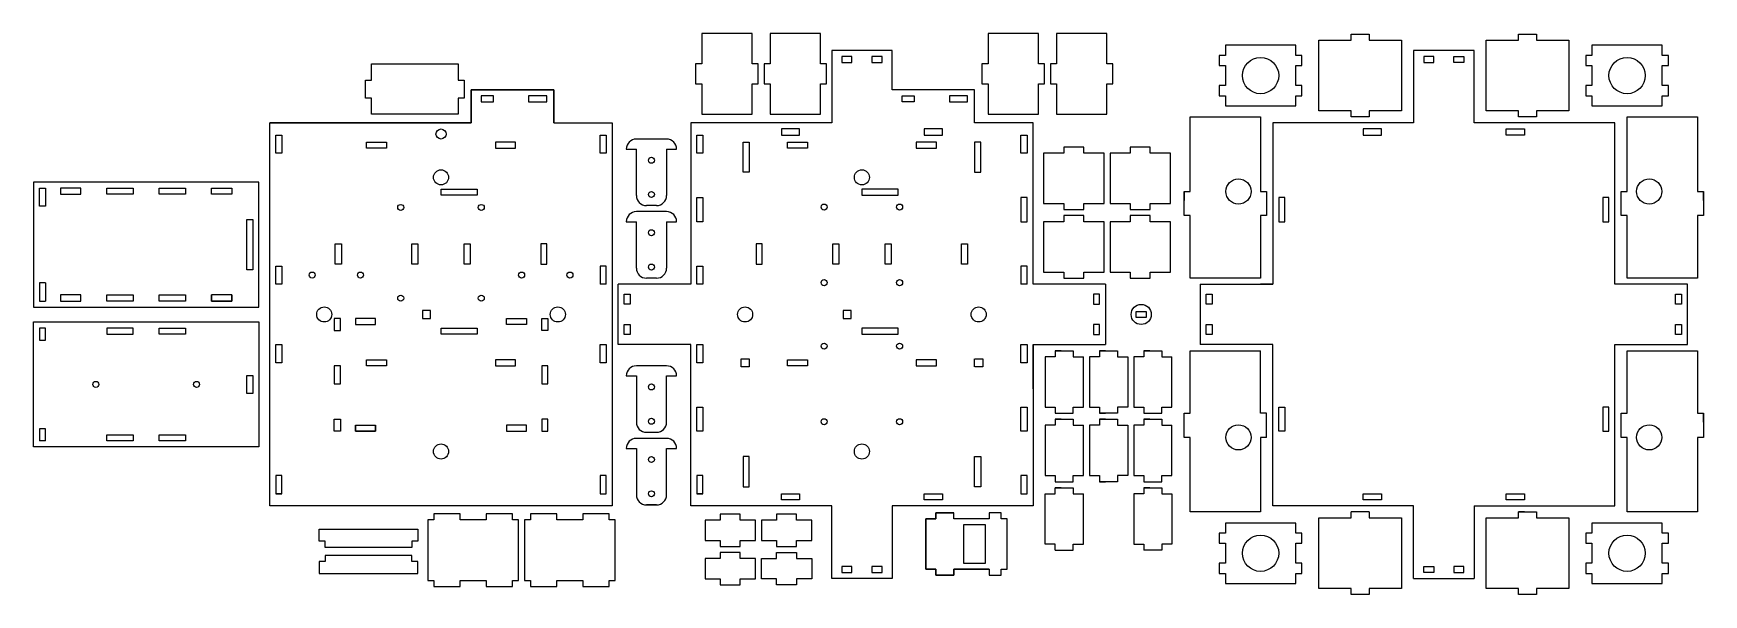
# Model space of a CAD drawing. Header units: millimetres. Extents: x -411 to 418, y -139 to 139.
import ezdxf

# ---------------------------------------------------------------- set-up
doc = ezdxf.new("R2010")
doc.units = ezdxf.units.MM

msp = doc.modelspace()

# ---------------------------------------------------------------- linework, layer by layer
for p, q in [((-54.56, 139.4), (-79.56, 139.4)), ((-79.56, 139.4), (-79.56, 124.4)), ((-54.56, 124.4), (-54.56, 139.4)), ((-20.61, 139.4), (-45.61, 139.4)), ((-45.61, 139.4), (-45.61, 124.4)), ((-20.61, 124.4), (-20.61, 139.4)), ((87.64, 139.4), (62.64, 139.4)), ((62.64, 139.4), (62.64, 124.4)), ((87.64, 124.4), (87.64, 139.4)), ((121.64, 139.4), (96.64, 139.4)), ((96.64, 139.4), (96.64, 124.4)), ((121.64, 124.4), (121.64, 139.4)), ((180.5, 133.5), (180.5, 128.5)), ((215.5, 133.5), (180.5, 133.5)), ((215.5, 128.5), (215.5, 133.5)), ((227, 101), (227, 136)), ((227, 136), (243, 136)), ((243, 136), (243, 139)), ((243, 139), (252, 139)), ((252, 139), (252, 136)), ((252, 136), (268, 136)), ((268, 136), (268, 101)), ((310, 101), (310, 136)), ((310, 136), (326, 136)), ((326, 136), (326, 139)), ((326, 139), (335, 139)), ((335, 139), (335, 136)), ((335, 136), (351, 136)), ((351, 136), (351, 101)), ((397.5, 133.5), (362.5, 133.5)), ((362.5, 133.5), (362.5, 128.5)), ((397.5, 128.5), (397.5, 133.5)), ((-15, 131), (-15, 95)), ((15, 131), (-15, 131)), ((-10, 128), (-10, 125)), ((-5, 128), (-10, 128)), ((-10, 125), (-5, 125)), ((-5, 125), (-5, 128)), ((5, 128), (5, 125)), ((10, 128), (5, 128)), ((5, 125), (10, 125)), ((10, 125), (10, 128)), ((15, 111.5), (15, 131)), ((180.5, 128.5), (177.5, 128.5)), ((177.5, 128.5), (177.5, 123.5)), ((218.5, 128.5), (215.5, 128.5)), ((218.5, 123.5), (218.5, 128.5)), ((304, 131), (274, 131)), ((274, 131), (274, 95)), ((284, 128), (279, 128)), ((279, 128), (279, 125)), ((279, 125), (284, 125)), ((284, 125), (284, 128)), ((294, 125), (294, 128)), ((294, 128), (299, 128)), ((299, 125), (294, 125)), ((299, 128), (299, 125)), ((304, 95), (304, 131)), ((362.5, 128.5), (359.5, 128.5)), ((359.5, 128.5), (359.5, 123.5)), ((400.5, 128.5), (397.5, 128.5)), ((400.5, 123.5), (400.5, 128.5)), ((-246.51, 107.27), (-246.51, 116.27)), ((-246.51, 116.27), (-243.51, 116.27)), ((-243.51, 124.27), (-200.51, 124.27)), ((-243.51, 116.27), (-243.51, 124.27)), ((-200.51, 124.27), (-200.51, 116.27)), ((-200.51, 116.27), (-197.51, 116.27)), ((-197.51, 116.27), (-197.51, 107.27)), ((-79.56, 124.4), (-82.56, 124.4)), ((-82.56, 124.4), (-82.56, 114.4)), ((-51.56, 124.4), (-54.56, 124.4)), ((-51.56, 114.4), (-51.56, 124.4)), ((-45.61, 124.4), (-48.61, 124.4)), ((-48.61, 124.4), (-48.61, 114.4)), ((-17.61, 124.4), (-20.61, 124.4)), ((-17.61, 114.4), (-17.61, 124.4)), ((62.64, 124.4), (59.64, 124.4)), ((59.64, 124.4), (59.64, 114.4)), ((90.64, 124.4), (87.64, 124.4)), ((90.64, 114.4), (90.64, 124.4)), ((96.64, 124.4), (93.64, 124.4)), ((93.64, 124.4), (93.64, 114.4)), ((124.64, 124.4), (121.64, 124.4)), ((124.64, 114.4), (124.64, 124.4)), ((177.5, 123.5), (180.5, 123.5)), ((180.5, 123.5), (180.5, 113.5)), ((215.5, 113.5), (215.5, 123.5)), ((215.5, 123.5), (218.5, 123.5)), ((359.5, 123.5), (362.5, 123.5)), ((362.5, 123.5), (362.5, 113.5)), ((397.5, 113.5), (397.5, 123.5)), ((397.5, 123.5), (400.5, 123.5)), ((-194, 111.5), (-153, 111.5)), ((-194, 111.5), (-153, 111.5)), ((-153, 111.5), (-194, 111.5)), ((-194, 95), (-194, 111.5)), ((-194, 95), (-194, 111.5)), ((-194, 111.5), (-194, 95)), ((-183, 108.5), (-189, 108.5)), ((-189, 108.5), (-189, 105.5)), ((-183, 105.5), (-183, 108.5)), ((-165.5, 108.5), (-165.5, 105.5)), ((-156.5, 108.5), (-165.5, 108.5)), ((-156.5, 105.5), (-156.5, 108.5)), ((-153, 111.5), (-153, 95)), ((-153, 111.5), (-153, 95)), ((-153, 95), (-153, 111.5)), ((-82.56, 114.4), (-79.56, 114.4)), ((-79.56, 114.4), (-79.56, 99.4)), ((-54.56, 99.4), (-54.56, 114.4)), ((-54.56, 114.4), (-51.56, 114.4)), ((-48.61, 114.4), (-45.61, 114.4)), ((-45.61, 114.4), (-45.61, 99.4)), ((-20.61, 99.4), (-20.61, 114.4)), ((-20.61, 114.4), (-17.61, 114.4)), ((56, 111.5), (15, 111.5)), ((20, 105.5), (20, 108.5)), ((20, 108.5), (26, 108.5)), ((26, 108.5), (26, 105.5)), ((43.5, 108.5), (43.5, 105.5)), ((52.5, 108.5), (43.5, 108.5)), ((52.5, 105.5), (52.5, 108.5)), ((56, 95), (56, 111.5)), ((59.64, 114.4), (62.64, 114.4)), ((62.64, 114.4), (62.64, 99.4)), ((87.64, 99.4), (87.64, 114.4)), ((87.64, 114.4), (90.64, 114.4)), ((93.64, 114.4), (96.64, 114.4)), ((96.64, 114.4), (96.64, 99.4)), ((121.64, 99.4), (121.64, 114.4)), ((121.64, 114.4), (124.64, 114.4)), ((180.5, 113.5), (177.5, 113.5)), ((177.5, 113.5), (177.5, 108.5)), ((177.5, 108.5), (180.5, 108.5)), ((180.5, 108.5), (180.5, 103.5)), ((218.5, 113.5), (215.5, 113.5)), ((215.5, 103.5), (215.5, 108.5)), ((215.5, 108.5), (218.5, 108.5)), ((218.5, 108.5), (218.5, 113.5)), ((362.5, 113.5), (359.5, 113.5)), ((359.5, 113.5), (359.5, 108.5)), ((359.5, 108.5), (362.5, 108.5)), ((362.5, 108.5), (362.5, 103.5)), ((400.5, 113.5), (397.5, 113.5)), ((397.5, 103.5), (397.5, 108.5)), ((397.5, 108.5), (400.5, 108.5)), ((400.5, 108.5), (400.5, 113.5)), ((-243.51, 107.27), (-246.51, 107.27)), ((-243.51, 99.27), (-243.51, 107.27)), ((-197.51, 107.27), (-200.51, 107.27)), ((-200.51, 107.27), (-200.51, 99.27)), ((-189, 105.5), (-183, 105.5)), ((-165.5, 105.5), (-156.5, 105.5)), ((26, 105.5), (20, 105.5)), ((43.5, 105.5), (52.5, 105.5)), ((180.5, 103.5), (215.5, 103.5)), ((243, 101), (227, 101)), ((243, 98), (243, 101)), ((268, 101), (252, 101)), ((252, 101), (252, 98)), ((326, 101), (310, 101)), ((326, 98), (326, 101)), ((351, 101), (335, 101)), ((335, 101), (335, 98)), ((362.5, 103.5), (397.5, 103.5)), ((-294, 95), (-194, 95)), ((-294, -95), (-294, 95)), ((-294, -95), (-294, 95)), ((-294, 15), (-294, 95)), ((-294, 95), (-194, 95)), ((-194, 95), (-294, 95)), ((-200.51, 99.27), (-243.51, 99.27)), ((-153, 95), (-124, 95)), ((-153, 95), (-124, 95)), ((-85, 95), (-85, 15)), ((-15, 95), (-85, 95)), ((-79.56, 99.4), (-54.56, 99.4)), ((-45.61, 99.4), (-20.61, 99.4)), ((-31, 92), (-40, 92)), ((-40, 92), (-40, 89)), ((-31, 89), (-31, 92)), ((31, 92), (31, 89)), ((40, 92), (31, 92)), ((40, 89), (40, 92)), ((85, 95), (56, 95)), ((62.64, 99.4), (87.64, 99.4)), ((85, 15), (85, 95)), ((96.64, 99.4), (121.64, 99.4)), ((163, 98), (198, 98)), ((163, 61), (163, 98)), ((198, 98), (198, 61)), ((274, 95), (204, 95)), ((204, 95), (204, 15)), ((252, 98), (243, 98)), ((246, 98), (243, 98)), ((258, 92), (249, 92)), ((249, 92), (249, 89)), ((258, 89), (258, 92)), ((374, 95), (304, 95)), ((320, 92), (329, 92)), ((320, 89), (320, 92)), ((335, 98), (326, 98)), ((329, 98), (326, 98)), ((329, 92), (329, 89)), ((374, 15), (374, 95)), ((380, 61), (380, 98)), ((380, 98), (415, 98)), ((415, 98), (415, 61)), ((-291, 89), (-288, 89)), ((-291, 80), (-291, 89)), ((-288, 89), (-288, 80)), ((-246, 82.5), (-246, 85.5)), ((-246, 85.5), (-236, 85.5)), ((-236, 85.5), (-236, 82.5)), ((-172, 85.5), (-182, 85.5)), ((-182, 85.5), (-182, 82.5)), ((-172, 82.5), (-172, 85.5)), ((-130, 80), (-130, 89)), ((-130, 89), (-127, 89)), ((-127, 89), (-127, 80)), ((-97, 87), (-112, 87)), ((-82, 89), (-79, 89)), ((-82, 80), (-82, 89)), ((-79, 89), (-79, 80)), ((-59, 70.5), (-59, 85.5)), ((-59, 85.5), (-56, 85.5)), ((-56, 85.5), (-56, 70.5)), ((-40, 89), (-31, 89)), ((-37, 82.5), (-37, 85.5)), ((-37, 85.5), (-27, 85.5)), ((-27, 85.5), (-27, 82.5)), ((37, 85.5), (27, 85.5)), ((27, 85.5), (27, 82.5)), ((31, 89), (40, 89)), ((37, 82.5), (37, 85.5)), ((56, 85.5), (56, 70.5)), ((59, 85.5), (56, 85.5)), ((59, 70.5), (59, 85.5)), ((79, 80), (79, 89)), ((79, 89), (82, 89)), ((82, 89), (82, 80)), ((110.24, 83), (100.24, 83)), ((100.24, 83), (100.24, 80)), ((110.24, 80), (110.24, 83)), ((143.24, 83), (133.24, 83)), ((133.24, 83), (133.24, 80)), ((143.24, 80), (143.24, 83)), ((249, 89), (258, 89)), ((329, 89), (320, 89)), ((-288, 80), (-291, 80)), ((-288, 80), (-291, 80)), ((-236, 82.5), (-246, 82.5)), ((-182, 82.5), (-172, 82.5)), ((-127, 80), (-130, 80)), ((-127, 80), (-130, 80)), ((-117, 82), (-112, 82)), ((-112, 59), (-112, 82)), ((-97, 82), (-92, 82)), ((-97, 82), (-97, 59)), ((-79, 80), (-82, 80)), ((-79, 80), (-82, 80)), ((-27, 82.5), (-37, 82.5)), ((27, 82.5), (37, 82.5)), ((82, 80), (79, 80)), ((82, 80), (79, 80)), ((100.24, 80), (90.24, 80)), ((90.24, 80), (90.24, 55)), ((120.24, 80), (110.24, 80)), ((120.24, 55), (120.24, 80)), ((133.24, 80), (123.24, 80)), ((123.24, 80), (123.24, 55)), ((153.24, 80), (143.24, 80)), ((153.24, 55), (153.24, 80)), ((-56, 70.5), (-59, 70.5)), ((56, 70.5), (59, 70.5)), ((-299.43, 65.65), (-411.43, 65.65)), ((-411.43, 65.65), (-411.43, 3.65)), ((-408.43, 53.65), (-408.43, 62.65)), ((-408.43, 62.65), (-405.43, 62.65)), ((-405.43, 62.65), (-405.43, 53.65)), ((-387.93, 62.65), (-397.93, 62.65)), ((-397.93, 62.65), (-397.93, 59.65)), ((-397.93, 59.65), (-387.93, 59.65)), ((-387.93, 59.65), (-387.93, 62.65)), ((-374.93, 59.65), (-374.93, 62.65)), ((-374.93, 62.65), (-361.93, 62.65)), ((-361.93, 59.65), (-374.93, 59.65)), ((-361.93, 62.65), (-361.93, 59.65)), ((-348.93, 59.65), (-348.93, 62.65)), ((-348.93, 62.65), (-335.93, 62.65)), ((-335.93, 59.65), (-348.93, 59.65)), ((-335.93, 62.65), (-335.93, 59.65)), ((-322.93, 59.65), (-322.93, 62.65)), ((-322.93, 62.65), (-312.93, 62.65)), ((-312.93, 59.65), (-322.93, 59.65)), ((-312.93, 62.65), (-312.93, 59.65)), ((-299.43, 3.65), (-299.43, 65.65)), ((-209, 62.12), (-191, 62.12)), ((-209, 59.12), (-209, 62.12)), ((-191, 59.12), (-209, 59.12)), ((-191, 62.12), (-191, 59.12)), ((18, 62.12), (0, 62.12)), ((0, 62.12), (0, 59.12)), ((0, 59.12), (18, 59.12)), ((18, 59.12), (18, 62.12)), ((160, 49), (160, 61)), ((160, 61), (163, 61)), ((160, 61), (160, 56.5)), ((198, 61), (201, 61)), ((201, 61), (201, 49)), ((377, 49), (377, 61)), ((377, 61), (380, 61)), ((415, 61), (418, 61)), ((418, 61), (418, 49)), ((418, 56.5), (418, 61)), ((-405.43, 53.65), (-408.43, 53.65)), ((-97, 51), (-112, 51)), ((-102, 54), (-107, 54)), ((-82, 46), (-82, 58)), ((-82, 58), (-79, 58)), ((-79, 58), (-79, 46)), ((82, 58), (79, 58)), ((79, 58), (79, 46)), ((82, 46), (82, 58)), ((90.24, 55), (100.24, 55)), ((100.24, 55), (100.24, 52)), ((100.24, 52), (110.24, 52)), ((110.24, 52), (110.24, 55)), ((110.24, 55), (120.24, 55)), ((123.24, 55), (133.24, 55)), ((133.24, 55), (133.24, 52)), ((133.24, 52), (143.24, 52)), ((143.24, 52), (143.24, 55)), ((143.24, 55), (153.24, 55)), ((210, 58), (207, 58)), ((207, 58), (207, 46)), ((210, 46), (210, 58)), ((371, 58), (368, 58)), ((368, 58), (368, 46)), ((371, 46), (371, 58)), ((-305.43, 47.15), (-302.43, 47.15)), ((-305.43, 22.15), (-305.43, 47.15)), ((-302.43, 47.15), (-302.43, 22.15)), ((-117, 46), (-112, 46)), ((-112, 23), (-112, 46)), ((-97, 46), (-97, 23)), ((-97, 46), (-92, 46)), ((-79, 46), (-82, 46)), ((79, 46), (82, 46)), ((100.24, 46), (90.24, 46)), ((90.24, 46), (90.24, 21)), ((110.24, 49), (100.24, 49)), ((100.24, 49), (100.24, 46)), ((110.24, 46), (110.24, 49)), ((120.24, 46), (110.24, 46)), ((120.24, 21), (120.24, 46)), ((133.24, 46), (123.24, 46)), ((123.24, 46), (123.24, 21)), ((143.24, 49), (133.24, 49)), ((133.24, 49), (133.24, 46)), ((143.24, 46), (143.24, 49)), ((153.24, 46), (143.24, 46)), ((153.24, 21), (153.24, 46)), ((163, 49), (160, 49)), ((163, 18), (163, 49)), ((201, 49), (198, 49)), ((198, 49), (198, 18)), ((207, 46), (210, 46)), ((368, 46), (371, 46)), ((380, 49), (377, 49)), ((380, 18), (380, 49)), ((418, 49), (415, 49)), ((415, 49), (415, 18)), ((-261.5, 25), (-261.5, 35)), ((-261.5, 35), (-258.5, 35)), ((-258.5, 35), (-258.5, 25)), ((-223.5, 35), (-220.5, 35)), ((-223.5, 25), (-223.5, 35)), ((-220.5, 35), (-220.5, 25)), ((-197.5, 25), (-197.5, 35)), ((-197.5, 35), (-194.5, 35)), ((-194.5, 35), (-194.5, 25)), ((-159.5, 35), (-159.5, 25)), ((-156.5, 35), (-159.5, 35)), ((-156.5, 25), (-156.5, 35)), ((-49.5, 35), (-52.5, 35)), ((-52.5, 35), (-52.5, 25)), ((-49.5, 25), (-49.5, 35)), ((-14.5, 35), (-11.5, 35)), ((-14.5, 25), (-14.5, 35)), ((-11.5, 35), (-11.5, 25)), ((11.5, 25), (11.5, 35)), ((11.5, 35), (14.5, 35)), ((14.5, 35), (14.5, 25)), ((49.5, 35), (52.5, 35)), ((49.5, 25), (49.5, 35)), ((52.5, 35), (52.5, 25)), ((-258.5, 25), (-261.5, 25)), ((-220.5, 25), (-223.5, 25)), ((-194.5, 25), (-197.5, 25)), ((-159.5, 25), (-156.5, 25)), ((-52.5, 25), (-49.5, 25)), ((-11.5, 25), (-14.5, 25)), ((14.5, 25), (11.5, 25)), ((52.5, 25), (49.5, 25)), ((-302.43, 22.15), (-305.43, 22.15)), ((-291, 24), (-288, 24)), ((-291, 15), (-291, 24)), ((-288, 24), (-288, 15)), ((-127, 24), (-130, 24)), ((-130, 24), (-130, 15)), ((-127, 15), (-127, 24)), ((-102, 18), (-107, 18)), ((-102, 18), (-107, 18)), ((-82, 24), (-79, 24)), ((-82, 15), (-82, 24)), ((-79, 24), (-79, 15)), ((82, 24), (79, 24)), ((79, 24), (79, 15)), ((82, 15), (82, 24)), ((90.24, 21), (100.24, 21)), ((100.24, 21), (100.24, 18)), ((100.24, 18), (110.24, 18)), ((110.24, 18), (110.24, 21)), ((110.24, 21), (120.24, 21)), ((123.24, 21), (133.24, 21)), ((133.24, 21), (133.24, 18)), ((133.24, 18), (143.24, 18)), ((143.24, 18), (143.24, 21)), ((143.24, 21), (153.24, 21)), ((198, 18), (163, 18)), ((415, 18), (380, 18)), ((-405.43, 15.65), (-408.43, 15.65)), ((-408.43, 15.65), (-408.43, 6.65)), ((-405.43, 15.65), (-405.43, 6.65)), ((-387.93, 9.65), (-397.93, 9.65)), ((-397.93, 9.65), (-397.93, 6.65)), ((-387.93, 6.65), (-387.93, 9.65)), ((-374.93, 6.65), (-374.93, 9.65)), ((-374.93, 9.65), (-361.93, 9.65)), ((-361.93, 9.65), (-361.93, 6.65)), ((-348.93, 6.65), (-348.93, 9.65)), ((-348.93, 9.65), (-335.93, 9.65)), ((-335.93, 9.65), (-335.93, 6.65)), ((-322.93, 9.65), (-322.93, 6.65)), ((-312.93, 9.65), (-322.93, 9.65)), ((-312.93, 9.65), (-322.93, 9.65)), ((-322.93, 9.65), (-322.93, 6.65)), ((-322.93, 6.65), (-322.93, 9.65)), ((-312.93, 6.65), (-312.93, 9.65)), ((-312.93, 6.65), (-312.93, 9.65)), ((-312.93, 9.65), (-312.93, 6.65)), ((-288, 15), (-291, 15)), ((-127, 15), (-130, 15)), ((-85, 15), (-121, 15)), ((-121, -15), (-121, 15)), ((-118, 5), (-118, 10)), ((-118, 10), (-115, 10)), ((-115, 10), (-115, 5)), ((-79, 15), (-82, 15)), ((82, 15), (79, 15)), ((121, 15), (85, 15)), ((115, 10), (115, 5)), ((118, 10), (115, 10)), ((118, 5), (118, 10)), ((121, 15), (121, -15)), ((168, 15), (168, -15)), ((168, 15), (204, 15)), ((171, 5), (171, 10)), ((171, 10), (174, 10)), ((174, 10), (174, 5)), ((204, 15), (198, 15)), ((410, 15), (374, 15)), ((407, 15), (404, 15)), ((404, 5), (404, 10)), ((404, 10), (407, 10)), ((410, 15), (407, 15)), ((407, 10), (407, 5)), ((410, -15), (410, 15)), ((-411.43, 3.65), (-299.43, 3.65)), ((-408.43, 6.65), (-405.43, 6.65)), ((-397.93, 6.65), (-387.93, 6.65)), ((-361.93, 6.65), (-374.93, 6.65)), ((-335.93, 6.65), (-348.93, 6.65)), ((-322.93, 6.65), (-312.93, 6.65)), ((-322.93, 6.65), (-312.93, 6.65)), ((-312.93, 6.65), (-322.93, 6.65)), ((-214.25, 2), (-218.25, 2)), ((-218.25, 2), (-218.25, -2)), ((-214.25, -2), (-214.25, 2)), ((-115, 5), (-118, 5)), ((-9.25, 2), (-9.25, -2)), ((-5.25, 2), (-9.25, 2)), ((-5.25, -2), (-5.25, 2)), ((115, 5), (118, 5)), ((136.23, -1.51), (136.23, 1.49)), ((136.23, 1.49), (141.23, 1.49)), ((141.23, 1.49), (141.23, -1.51)), ((174, 5), (171, 5)), ((407, 5), (404, 5)), ((-411.43, -65.75), (-411.43, -3.75)), ((-411.43, -3.75), (-299.43, -3.75)), ((-405.43, -6.75), (-408.43, -6.75)), ((-408.43, -6.75), (-408.43, -12.75)), ((-405.43, -6.75), (-408.43, -6.75)), ((-405.43, -12.75), (-405.43, -6.75)), ((-361.93, -6.75), (-374.93, -6.75)), ((-374.93, -6.75), (-374.93, -9.75)), ((-361.93, -9.75), (-361.93, -6.75)), ((-348.93, -9.75), (-348.93, -6.75)), ((-348.93, -6.75), (-335.93, -6.75)), ((-335.93, -6.75), (-335.93, -9.75)), ((-299.43, -3.75), (-299.43, -65.75)), ((-262, -2), (-262, -8)), ((-259, -2), (-262, -2)), ((-262, -8), (-259, -8)), ((-259, -8), (-259, -2)), ((-241.5, -2), (-251.5, -2)), ((-251.5, -2), (-251.5, -5)), ((-251.5, -5), (-241.5, -5)), ((-241.5, -5), (-241.5, -2)), ((-218.25, -2), (-214.25, -2)), ((-209, -6.88), (-191, -6.88)), ((-209, -9.88), (-209, -6.88)), ((-191, -6.88), (-191, -9.88)), ((-176.5, -2), (-166.5, -2)), ((-176.5, -5), (-176.5, -2)), ((-166.5, -5), (-176.5, -5)), ((-166.5, -2), (-166.5, -5)), ((-159, -2), (-156, -2)), ((-159, -8), (-159, -2)), ((-156, -8), (-159, -8)), ((-156, -2), (-156, -8)), ((-118, -5), (-115, -5)), ((-118, -10), (-118, -5)), ((-115, -5), (-115, -10)), ((-9.25, -2), (-5.25, -2)), ((0, -6.88), (0, -9.88)), ((18, -6.88), (0, -6.88)), ((18, -9.88), (18, -6.88)), ((118, -5), (115, -5)), ((115, -5), (115, -10)), ((118, -10), (118, -5)), ((138.73, -1.51), (136.23, -1.51)), ((141.23, -1.51), (138.73, -1.51)), ((171, -10), (171, -5)), ((171, -5), (174, -5)), ((174, -5), (174, -10)), ((404, -10), (404, -5)), ((404, -5), (407, -5)), ((407, -5), (407, -10)), ((-408.43, -12.75), (-405.43, -12.75)), ((-374.93, -9.75), (-361.93, -9.75)), ((-335.93, -9.75), (-348.93, -9.75)), ((-291, -15), (-288, -15)), ((-291, -24), (-291, -15)), ((-288, -15), (-288, -24)), ((-191, -9.88), (-209, -9.88)), ((-130, -15), (-127, -15)), ((-130, -24), (-130, -15)), ((-127, -15), (-127, -24)), ((-85, -15), (-121, -15)), ((-115, -10), (-118, -10)), ((-85, -95), (-85, -15)), ((-82, -15), (-79, -15)), ((-82, -24), (-82, -15)), ((-79, -15), (-79, -24)), ((0, -9.88), (18, -9.88)), ((79, -24), (79, -15)), ((79, -15), (82, -15)), ((82, -15), (82, -24)), ((85, -15), (85, -95)), ((85, -37), (85, -15)), ((85, -15), (121, -15)), ((115, -10), (118, -10)), ((204, -15), (168, -15)), ((174, -10), (171, -10)), ((204, -95), (204, -15)), ((374, -95), (374, -15)), ((374, -15), (410, -15)), ((407, -10), (404, -10)), ((-288, -24), (-291, -24)), ((-288, -24), (-291, -24)), ((-246, -25.5), (-246, -22.5)), ((-246, -22.5), (-236, -22.5)), ((-236, -22.5), (-236, -25.5)), ((-172, -22.5), (-182, -22.5)), ((-182, -22.5), (-182, -25.5)), ((-172, -25.5), (-172, -22.5)), ((-127, -24), (-130, -24)), ((-127, -24), (-130, -24)), ((-79, -24), (-82, -24)), ((-79, -24), (-82, -24)), ((-60, -22), (-56, -22)), ((-60, -26), (-60, -22)), ((-56, -22), (-56, -26)), ((-37, -22.5), (-27, -22.5)), ((-37, -25.5), (-37, -22.5)), ((-27, -22.5), (-27, -25.5)), ((27, -22.5), (27, -25.5)), ((37, -22.5), (27, -22.5)), ((37, -25.5), (37, -22.5)), ((56, -26), (56, -22)), ((56.09, -22), (60.09, -22)), ((60.09, -22), (60.09, -26)), ((82, -24), (79, -24)), ((82, -24), (79, -24)), ((96, -21), (91, -21)), ((91, -21), (91, -46)), ((96, -18), (96, -21)), ((96, -18), (105, -18)), ((99, -18), (96, -18)), ((105, -18), (105, -21)), ((105, -21), (110, -21)), ((110, -46), (110, -21)), ((118, -21), (113, -21)), ((113, -21), (113, -46)), ((118, -18), (127, -18)), ((118, -18), (118, -21)), ((121, -18), (118, -18)), ((127, -18), (127, -21)), ((127, -21), (132, -21)), ((132, -21), (132, -46)), ((140, -21), (135, -21)), ((135, -21), (135, -46)), ((140, -18), (149, -18)), ((140, -18), (140, -21)), ((143, -18), (140, -18)), ((149, -18), (149, -21)), ((149, -21), (154, -21)), ((154, -46), (154, -21)), ((163, -49), (163, -18)), ((163, -18), (198, -18)), ((198, -49), (198, -18)), ((380, -49), (380, -18)), ((380, -18), (415, -18)), ((415, -18), (415, -49)), ((-305.43, -39.25), (-305.43, -30.25)), ((-305.43, -30.25), (-302.43, -30.25)), ((-302.43, -30.25), (-302.43, -39.25)), ((-259, -25.5), (-262, -25.5)), ((-262, -25.5), (-262, -34.5)), ((-259, -34.5), (-259, -25.5)), ((-236, -25.5), (-246, -25.5)), ((-182, -25.5), (-172, -25.5)), ((-159, -25.5), (-159, -34.5)), ((-156, -25.5), (-159, -25.5)), ((-156, -34.5), (-156, -25.5)), ((-117, -30.5), (-112, -30.5)), ((-97, -25.5), (-112, -25.5)), ((-112, -30.5), (-112, -53.5)), ((-97, -53.5), (-97, -30.5)), ((-97, -30.5), (-92, -30.5)), ((-56, -26), (-60, -26)), ((-27, -25.5), (-37, -25.5)), ((27, -25.5), (37, -25.5)), ((60.09, -26), (56.09, -26)), ((-302.43, -39.25), (-305.43, -39.25)), ((-262, -34.5), (-259, -34.5)), ((-159, -34.5), (-156, -34.5)), ((-82, -46), (-79, -46)), ((-82, -58), (-82, -46)), ((-79, -46), (-79, -58)), ((79, -58), (79, -46)), ((79, -46), (82, -46)), ((82, -46), (82, -58)), ((91, -46), (96, -46)), ((96, -46), (96, -49)), ((96, -49), (105, -49)), ((96, -49), (99, -49)), ((105, -49), (105, -46)), ((105, -46), (110, -46)), ((113, -46), (118, -46)), ((118, -46), (118, -49)), ((127, -49), (118, -49)), ((118, -49), (121, -49)), ((132, -46), (127, -46)), ((127, -46), (127, -49)), ((135, -46), (140, -46)), ((140, -46), (140, -49)), ((140, -49), (149, -49)), ((140, -49), (143, -49)), ((149, -49), (149, -46)), ((149, -46), (154, -46)), ((160, -61), (160, -49)), ((160, -49), (163, -49)), ((160, -53.5), (160, -49)), ((201, -49), (198, -49)), ((201, -61), (201, -49)), ((207, -46), (210, -46)), ((207, -58), (207, -46)), ((210, -46), (210, -58)), ((371, -46), (368, -46)), ((368, -46), (368, -58)), ((371, -58), (371, -46)), ((377, -61), (377, -49)), ((377, -49), (380, -49)), ((415, -49), (418, -49)), ((418, -49), (418, -61)), ((418, -53.5), (418, -49)), ((-408.43, -56.75), (-408.43, -59.75)), ((-405.43, -56.75), (-408.43, -56.75)), ((-408.43, -56.75), (-408.43, -59.75)), ((-405.43, -62.75), (-405.43, -56.75)), ((-405.43, -62.75), (-405.43, -56.75)), ((-262, -58), (-262, -52)), ((-262, -52), (-259, -52)), ((-259, -58), (-262, -58)), ((-259, -52), (-259, -55)), ((-259, -55), (-259, -58)), ((-251.5, -58), (-251.5, -55)), ((-251.5, -55), (-251.5, -58)), ((-251.5, -58), (-251.5, -55)), ((-251.5, -55), (-241.5, -55)), ((-251.5, -55), (-241.5, -55)), ((-241.5, -58), (-251.5, -58)), ((-241.5, -58), (-251.5, -58)), ((-251.5, -58), (-241.5, -58)), ((-241.5, -55), (-241.5, -58)), ((-241.5, -55), (-241.5, -58)), ((-241.5, -58), (-241.5, -55)), ((-166.5, -55), (-176.5, -55)), ((-176.5, -55), (-176.5, -58)), ((-176.5, -58), (-166.5, -58)), ((-166.5, -58), (-166.5, -55)), ((-159, -52), (-159, -58)), ((-156, -52), (-159, -52)), ((-159, -58), (-156, -58)), ((-156, -55), (-156, -52)), ((-156, -58), (-156, -55)), ((-79, -58), (-82, -58)), ((82, -58), (79, -58)), ((96, -55), (91, -55)), ((91, -55), (91, -80)), ((96, -52), (96, -55)), ((96, -52), (105, -52)), ((99, -52), (96, -52)), ((105, -52), (105, -55)), ((105, -55), (110, -55)), ((110, -80), (110, -55)), ((118, -55), (113, -55)), ((113, -55), (113, -80)), ((118, -52), (127, -52)), ((118, -52), (118, -55)), ((121, -52), (118, -52)), ((127, -52), (127, -55)), ((127, -55), (132, -55)), ((132, -55), (132, -80)), ((140, -55), (135, -55)), ((135, -55), (135, -80)), ((140, -52), (149, -52)), ((140, -52), (140, -55)), ((143, -52), (140, -52)), ((149, -52), (149, -55)), ((149, -55), (154, -55)), ((154, -80), (154, -55)), ((201, -61), (201, -56.5)), ((210, -58), (207, -58)), ((368, -58), (371, -58)), ((-299.43, -65.75), (-411.43, -65.75)), ((-408.43, -59.75), (-408.43, -62.75)), ((-408.43, -59.75), (-408.43, -62.75)), ((-405.43, -62.75), (-408.43, -62.75)), ((-374.93, -59.75), (-361.93, -59.75)), ((-374.93, -62.75), (-374.93, -59.75)), ((-361.93, -62.75), (-374.93, -62.75)), ((-361.93, -59.75), (-361.93, -62.75)), ((-348.93, -62.75), (-348.93, -59.75)), ((-348.93, -59.75), (-335.93, -59.75)), ((-335.93, -62.75), (-348.93, -62.75)), ((-335.93, -59.75), (-335.93, -62.75)), ((-97, -61.5), (-112, -61.5)), ((-107, -58.5), (-102, -58.5)), ((163, -61), (160, -61)), ((163, -98), (163, -61)), ((201, -61), (198, -61)), ((198, -61), (198, -98)), ((380, -61), (377, -61)), ((380, -98), (380, -61)), ((418, -61), (415, -61)), ((415, -61), (415, -98)), ((-117, -66.5), (-112, -66.5)), ((-112, -66.5), (-112, -89.5)), ((-97, -89.5), (-97, -66.5)), ((-97, -66.5), (-92, -66.5)), ((-56, -70.5), (-59, -70.5)), ((-59, -70.5), (-59, -85.5)), ((-56, -85.5), (-56, -70.5)), ((56, -85.5), (56, -70.5)), ((56, -70.5), (59, -70.5)), ((59, -70.5), (59, -85.5)), ((-288, -80), (-291, -80)), ((-291, -80), (-291, -89)), ((-288, -89), (-288, -80)), ((-130, -80), (-130, -89)), ((-127, -80), (-130, -80)), ((-127, -89), (-127, -80)), ((-79, -80), (-82, -80)), ((-82, -80), (-82, -89)), ((-79, -89), (-79, -80)), ((79, -80), (79, -89)), ((82, -80), (79, -80)), ((82, -89), (82, -80)), ((91, -80), (96, -80)), ((96, -80), (96, -83)), ((105, -83), (105, -80)), ((105, -80), (110, -80)), ((113, -80), (118, -80)), ((118, -80), (118, -83)), ((132, -80), (127, -80)), ((127, -80), (127, -83)), ((135, -80), (140, -80)), ((140, -80), (140, -83)), ((149, -83), (149, -80)), ((149, -80), (154, -80)), ((-288, -89), (-291, -89)), ((-291, -89), (-288, -89)), ((-130, -89), (-127, -89)), ((-130, -89), (-127, -89)), ((-82, -89), (-79, -89)), ((-79, -89), (-82, -89)), ((-59, -85.5), (-56, -85.5)), ((-40, -92), (-40, -89)), ((-40, -89), (-31, -89)), ((-31, -89), (-31, -92)), ((31, -89), (40, -89)), ((31, -92), (31, -89)), ((40, -89), (40, -92)), ((59, -85.5), (56, -85.5)), ((79, -89), (82, -89)), ((79, -89), (82, -89)), ((91, -114), (91, -89)), ((91, -89), (96, -89)), ((96, -83), (105, -83)), ((96, -83), (99, -83)), ((96, -89), (96, -86)), ((96, -86), (105, -86)), ((99, -86), (96, -86)), ((105, -86), (105, -89)), ((105, -89), (110, -89)), ((110, -114), (110, -89)), ((127, -83), (118, -83)), ((118, -83), (121, -83)), ((140, -89), (135, -89)), ((135, -89), (135, -114)), ((140, -83), (149, -83)), ((140, -83), (143, -83)), ((140, -86), (140, -89)), ((140, -86), (149, -86)), ((143, -86), (140, -86)), ((149, -86), (149, -89)), ((149, -89), (154, -89)), ((154, -89), (154, -114)), ((249, -92), (249, -89)), ((249, -89), (258, -89)), ((258, -89), (258, -92)), ((320, -92), (320, -89)), ((320, -89), (329, -89)), ((329, -89), (329, -92)), ((-199.53, -98.97), (-212.53, -98.97)), ((-212.53, -98.97), (-212.53, -101.97)), ((-199.53, -101.97), (-199.53, -98.97)), ((-173.53, -98.97), (-186.53, -98.97)), ((-186.53, -98.97), (-186.53, -101.97)), ((-173.53, -101.97), (-173.53, -98.97)), ((-151.53, -98.97), (-164.53, -98.97)), ((-164.53, -98.97), (-164.53, -101.97)), ((-151.53, -101.97), (-151.53, -98.97)), ((-125.53, -98.97), (-138.53, -98.97)), ((-138.53, -98.97), (-138.53, -101.97)), ((-125.53, -101.97), (-125.53, -98.97)), ((-107, -94.5), (-102, -94.5)), ((-102, -94.5), (-107, -94.5)), ((-15, -95), (-85, -95)), ((-60.41, -99.14), (-70.41, -99.14)), ((-70.41, -99.14), (-70.41, -102.14)), ((-60.41, -102.14), (-60.41, -99.14)), ((-32.41, -99.14), (-42.41, -99.14)), ((-42.41, -99.14), (-42.41, -102.14)), ((-31, -92), (-40, -92)), ((-32.41, -102.14), (-32.41, -99.14)), ((-15, -131), (-15, -95)), ((85, -95), (15, -95)), ((15, -95), (15, -131)), ((40, -92), (31, -92)), ((45.69, -98.42), (36.69, -98.42)), ((36.69, -98.42), (36.69, -101.42)), ((36.69, -101.42), (36.69, -98.42)), ((36.69, -98.42), (45.69, -98.42)), ((42.69, -98.42), (45.69, -98.42)), ((45.69, -101.42), (45.69, -98.42)), ((69.19, -98.42), (63.19, -98.42)), ((63.19, -98.42), (63.19, -101.42)), ((69.19, -98.42), (63.19, -98.42)), ((63.19, -98.42), (63.19, -101.42)), ((69.19, -101.42), (69.19, -98.42)), ((69.19, -101.42), (69.19, -98.42)), ((198, -98), (163, -98)), ((274, -95), (204, -95)), ((243, -101), (243, -98)), ((252, -98), (243, -98)), ((246, -98), (243, -98)), ((258, -92), (249, -92)), ((252, -98), (252, -101)), ((274, -95), (268, -95)), ((274, -131), (274, -95)), ((304, -95), (374, -95)), ((304, -95), (304, -131)), ((304, -95), (310, -95)), ((329, -92), (320, -92)), ((326, -101), (326, -98)), ((326, -98), (335, -98)), ((329, -98), (326, -98)), ((335, -98), (335, -101)), ((415, -98), (380, -98)), ((-269.54, -112.58), (-269.54, -106.58)), ((-269.54, -106.58), (-266.54, -106.58)), ((-266.54, -106.58), (-223.54, -106.58)), ((-223.54, -106.58), (-220.54, -106.58)), ((-220.54, -106.58), (-220.54, -112.58)), ((-212.53, -101.97), (-215.53, -101.97)), ((-215.53, -101.97), (-215.53, -131.97)), ((-186.53, -101.97), (-199.53, -101.97)), ((-170.53, -101.97), (-173.53, -101.97)), ((-170.53, -131.97), (-170.53, -101.97)), ((-164.53, -101.97), (-167.53, -101.97)), ((-167.53, -101.97), (-167.53, -131.97)), ((-138.53, -101.97), (-151.53, -101.97)), ((-122.53, -101.97), (-125.53, -101.97)), ((-122.53, -131.97), (-122.53, -101.97)), ((-77.91, -102.14), (-77.91, -112.14)), ((-70.41, -102.14), (-77.91, -102.14)), ((-52.91, -102.14), (-60.41, -102.14)), ((-52.91, -112.14), (-52.91, -102.14)), ((-42.41, -102.14), (-49.91, -102.14)), ((-49.91, -102.14), (-49.91, -112.14)), ((-24.91, -102.14), (-32.41, -102.14)), ((-24.91, -112.14), (-24.91, -102.14)), ((36.69, -101.42), (31.69, -101.42)), ((31.69, -101.42), (31.69, -126.42)), ((31.69, -126.42), (31.69, -101.42)), ((31.69, -101.42), (36.69, -101.42)), ((63.19, -101.42), (45.69, -101.42)), ((63.19, -101.42), (45.69, -101.42)), ((63.19, -101.42), (45.69, -101.42)), ((61.44, -104.42), (50.44, -104.42)), ((50.44, -104.42), (50.44, -123.42)), ((61.44, -123.42), (61.44, -104.42)), ((215.5, -103.5), (180.5, -103.5)), ((180.5, -103.5), (180.5, -108.5)), ((215.5, -108.5), (215.5, -103.5)), ((227, -136), (227, -101)), ((227, -101), (243, -101)), ((252, -101), (268, -101)), ((268, -101), (268, -136)), ((310, -136), (310, -101)), ((310, -101), (326, -101)), ((335, -101), (351, -101)), ((351, -101), (351, -136)), ((397.5, -103.5), (362.5, -103.5)), ((362.5, -103.5), (362.5, -108.5)), ((397.5, -108.5), (397.5, -103.5)), ((-266.54, -112.58), (-269.54, -112.58)), ((-266.54, -115.58), (-266.54, -112.58)), ((-223.54, -115.58), (-266.54, -115.58)), ((-220.54, -112.58), (-223.54, -112.58)), ((-223.54, -112.58), (-223.54, -115.58)), ((-77.91, -112.14), (-70.41, -112.14)), ((-70.41, -112.14), (-70.41, -115.14)), ((-70.41, -115.14), (-60.41, -115.14)), ((-60.41, -115.14), (-60.41, -112.14)), ((-60.41, -112.14), (-52.91, -112.14)), ((-49.91, -112.14), (-42.41, -112.14)), ((-42.41, -112.14), (-42.41, -115.14)), ((-42.41, -115.14), (-32.41, -115.14)), ((-32.41, -115.14), (-32.41, -112.14)), ((-32.41, -112.14), (-24.91, -112.14)), ((96, -114), (91, -114)), ((96, -117), (96, -114)), ((105, -117), (105, -114)), ((105, -114), (110, -114)), ((135, -114), (140, -114)), ((140, -114), (140, -117)), ((154, -114), (149, -114)), ((149, -114), (149, -117)), ((180.5, -108.5), (177.5, -108.5)), ((177.5, -108.5), (177.5, -113.5)), ((177.5, -113.5), (180.5, -113.5)), ((180.5, -113.5), (180.5, -123.5)), ((218.5, -108.5), (215.5, -108.5)), ((215.5, -123.5), (215.5, -113.5)), ((215.5, -113.5), (218.5, -113.5)), ((218.5, -113.5), (218.5, -108.5)), ((362.5, -108.5), (359.5, -108.5)), ((359.5, -108.5), (359.5, -113.5)), ((359.5, -113.5), (362.5, -113.5)), ((362.5, -113.5), (362.5, -123.5)), ((400.5, -108.5), (397.5, -108.5)), ((397.5, -123.5), (397.5, -113.5)), ((397.5, -113.5), (400.5, -113.5)), ((400.5, -113.5), (400.5, -108.5)), ((-266.54, -122.55), (-269.54, -122.55)), ((-269.54, -122.55), (-269.54, -128.55)), ((-223.54, -119.55), (-266.54, -119.55)), ((-266.54, -119.55), (-266.54, -122.55)), ((-223.54, -122.55), (-223.54, -119.55)), ((-220.54, -122.55), (-223.54, -122.55)), ((-220.54, -128.55), (-220.54, -122.55)), ((-70.41, -121.14), (-77.91, -121.14)), ((-77.91, -121.14), (-77.91, -131.14)), ((-60.41, -118.14), (-70.41, -118.14)), ((-70.41, -118.14), (-70.41, -121.14)), ((-60.41, -121.14), (-60.41, -118.14)), ((-52.91, -121.14), (-60.41, -121.14)), ((-52.91, -131.14), (-52.91, -121.14)), ((-49.91, -131.14), (-49.91, -121.14)), ((-49.91, -121.14), (-42.41, -121.14)), ((-42.41, -121.14), (-42.41, -118.14)), ((-42.41, -118.14), (-32.41, -118.14)), ((-32.41, -118.14), (-32.41, -121.14)), ((-32.41, -121.14), (-24.91, -121.14)), ((-24.91, -121.14), (-24.91, -131.14)), ((50.44, -123.42), (61.44, -123.42)), ((96, -117), (105, -117)), ((96, -117), (99, -117)), ((149, -117), (140, -117)), ((177.5, -123.5), (177.5, -128.5)), ((180.5, -123.5), (177.5, -123.5)), ((218.5, -123.5), (215.5, -123.5)), ((218.5, -128.5), (218.5, -123.5)), ((362.5, -123.5), (359.5, -123.5)), ((359.5, -123.5), (359.5, -128.5)), ((400.5, -123.5), (397.5, -123.5)), ((400.5, -128.5), (400.5, -123.5)), ((-269.54, -128.55), (-266.54, -128.55)), ((-266.54, -128.55), (-223.54, -128.55)), ((-223.54, -128.55), (-220.54, -128.55)), ((-215.53, -131.97), (-212.53, -131.97)), ((-212.53, -131.97), (-212.53, -134.97)), ((-199.53, -134.97), (-199.53, -131.97)), ((-199.53, -131.97), (-186.53, -131.97)), ((-186.53, -131.97), (-186.53, -134.97)), ((-173.53, -134.97), (-173.53, -131.97)), ((-173.53, -131.97), (-170.53, -131.97)), ((-167.53, -131.97), (-164.53, -131.97)), ((-164.53, -131.97), (-164.53, -134.97)), ((-151.53, -134.97), (-151.53, -131.97)), ((-151.53, -131.97), (-138.53, -131.97)), ((-138.53, -131.97), (-138.53, -134.97)), ((-125.53, -134.97), (-125.53, -131.97)), ((-125.53, -131.97), (-122.53, -131.97)), ((-77.91, -131.14), (-70.41, -131.14)), ((-70.41, -131.14), (-70.41, -134.14)), ((-60.41, -134.14), (-60.41, -131.14)), ((-60.41, -131.14), (-52.91, -131.14)), ((-42.41, -131.14), (-49.91, -131.14)), ((-42.41, -134.14), (-42.41, -131.14)), ((-24.91, -131.14), (-32.41, -131.14)), ((-32.41, -131.14), (-32.41, -134.14)), ((15, -131), (-15, -131)), ((-5, -125), (-10, -125)), ((-10, -125), (-10, -128)), ((-10, -128), (-5, -128)), ((-5, -128), (-5, -125)), ((5, -125), (5, -128)), ((10, -125), (5, -125)), ((5, -128), (10, -128)), ((10, -128), (10, -125)), ((31.69, -126.42), (36.69, -126.42)), ((36.69, -126.42), (31.69, -126.42)), ((36.69, -126.42), (36.69, -129.42)), ((36.69, -129.42), (36.69, -126.42)), ((36.69, -129.42), (45.69, -129.42)), ((45.69, -129.42), (36.69, -129.42)), ((45.69, -129.42), (45.69, -126.42)), ((45.69, -126.42), (63.19, -126.42)), ((63.19, -126.42), (45.69, -126.42)), ((45.69, -126.42), (45.69, -129.42)), ((45.69, -126.42), (63.19, -126.42)), ((63.19, -126.42), (59.94, -126.42)), ((63.19, -126.42), (63.19, -129.42)), ((63.19, -126.42), (63.19, -129.42)), ((63.19, -129.42), (69.19, -129.42)), ((63.19, -129.42), (69.19, -129.42)), ((69.19, -129.42), (69.19, -126.42)), ((69.19, -129.42), (69.19, -126.42)), ((177.5, -128.5), (180.5, -128.5)), ((180.5, -128.5), (180.5, -133.5)), ((215.5, -133.5), (215.5, -128.5)), ((215.5, -128.5), (218.5, -128.5)), ((274, -131), (304, -131)), ((279, -128), (279, -125)), ((279, -125), (284, -125)), ((284, -128), (279, -128)), ((284, -125), (284, -128)), ((299, -125), (294, -125)), ((294, -125), (294, -128)), ((294, -128), (299, -128)), ((299, -128), (299, -125)), ((359.5, -128.5), (362.5, -128.5)), ((362.5, -128.5), (362.5, -133.5)), ((397.5, -133.5), (397.5, -128.5)), ((397.5, -128.5), (400.5, -128.5)), ((-212.53, -134.97), (-199.53, -134.97)), ((-186.53, -134.97), (-173.53, -134.97)), ((-164.53, -134.97), (-151.53, -134.97)), ((-138.53, -134.97), (-125.53, -134.97)), ((-70.41, -134.14), (-60.41, -134.14)), ((-32.41, -134.14), (-42.41, -134.14)), ((180.5, -133.5), (215.5, -133.5)), ((243, -136), (227, -136)), ((243, -139), (243, -136)), ((252, -139), (243, -139)), ((268, -136), (252, -136)), ((252, -136), (252, -139)), ((326, -136), (310, -136)), ((326, -139), (326, -136)), ((335, -139), (326, -139)), ((351, -136), (335, -136)), ((335, -136), (335, -139)), ((362.5, -133.5), (397.5, -133.5))]:
    msp.add_line(p, q)
for points in [[(-124, 95), (-124, -95), (-294, -95)], [(69.19, -126.42), (72.19, -126.42), (72.19, -101.42), (69.19, -101.42)]]:
    msp.add_lwpolyline(points)
for centre, radius in [((198, 118.5), 9), ((380, 118.5), 9), ((-209, 89.5), 2.5), ((-104.5, 76.5), 1.5), ((-209, 68), 3.75), ((0, 68), 3.75), ((187, 61), 6.25), ((391, 61), 6.25), ((-104.5, 59.5), 1.5), ((-229, 53.06), 1.5), ((-189, 53.06), 1.5), ((-18.75, 53.25), 1.5), ((18.75, 53.25), 1.5), ((-104.5, 40.5), 1.5), ((-104.5, 23.5), 1.5), ((-273, 19.5), 1.5), ((-249, 19.5), 1.5), ((-169, 19.5), 1.5), ((-145, 19.5), 1.5), ((-18.75, 15.75), 1.5), ((18.75, 15.75), 1.5), ((-229, 8.06), 1.5), ((-189, 8.06), 1.5), ((-267, 0), 3.75), ((-151, 0), 3.75), ((-58, 0), 3.75), ((58, 0), 3.75), ((138.73, -0.01), 5), ((-18.75, -15.75), 1.5), ((18.75, -15.75), 1.5), ((-380.43, -34.75), 1.5), ((-330.43, -34.75), 1.5), ((-104.5, -36), 1.5), ((-104.5, -53), 1.5), ((-18.75, -53.25), 1.5), ((18.75, -53.25), 1.5), ((187, -61), 6.25), ((391, -61), 6.25), ((-209, -68), 3.75), ((0, -68), 3.75), ((-104.5, -72), 1.5), ((-104.5, -89), 1.5), ((198, -118.5), 9), ((380, -118.5), 9)]:
    msp.add_circle(centre, radius)
for centre, start, end in [((-112, 82), 90, 180), ((-97, 82), 0, 90), ((-107, 59), 180, 270), ((-102, 59), 270, 0), ((-112, 46), 90, 180), ((-97, 46), 0, 90), ((-107, 23), 180, 270), ((-102, 23), 270, 0), ((-112, -30.5), 90, 180), ((-97, -30.5), 0, 90), ((-107, -53.5), 180, 270), ((-102, -53.5), 270, 0), ((-112, -66.5), 90, 180), ((-97, -66.5), 0, 90), ((-107, -89.5), 180, 270), ((-102, -89.5), 270, 0)]:
    msp.add_arc(centre, 5, start, end)

doc.saveas('drawing.dxf')
